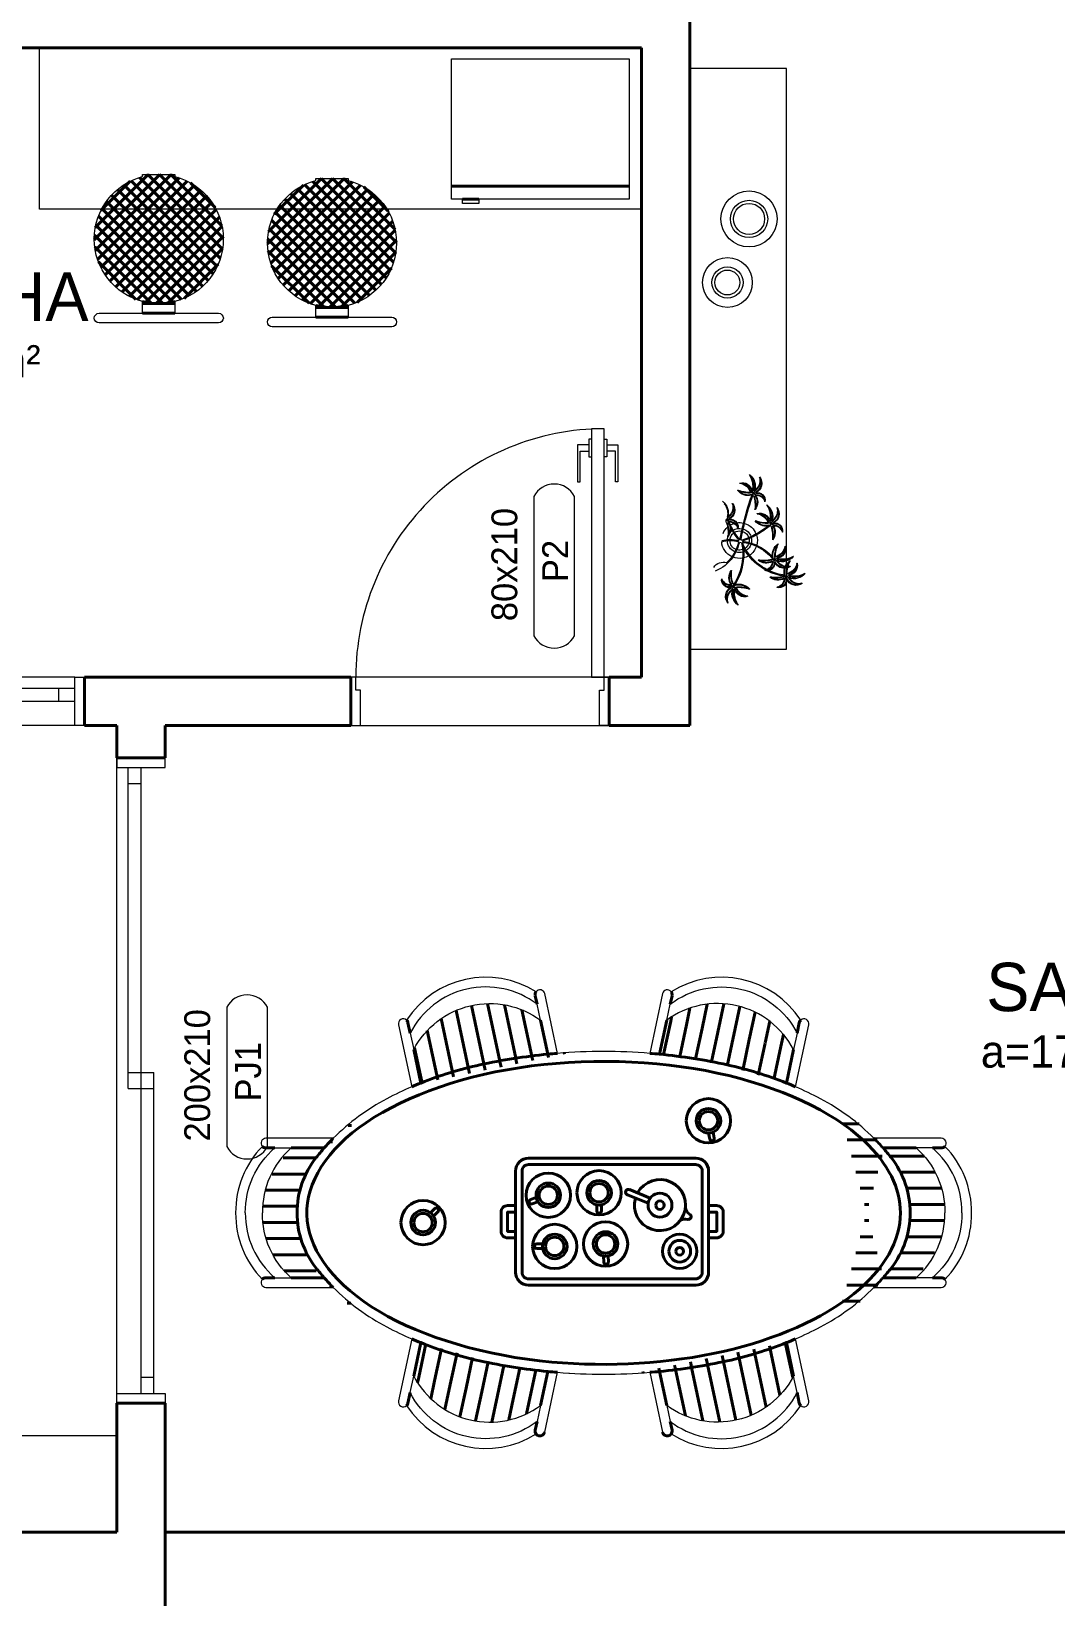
# Model space of a CAD drawing. Header units: millimetres. Extents: x 13204 to 24802, y 21209 to 40694.
# Drawn here: x 22273.6 to 22591, y 36390.9 to 36876 of the extents above; entities that cross this region are included whole.
import ezdxf
from ezdxf.enums import TextEntityAlignment as Align

# ---------------------------------------------------------------- set-up
doc = ezdxf.new("R2010")
doc.units = ezdxf.units.MM
for name, color, linetype, lineweight in [('ESPECARQ', 2, 'Continuous', 20), ('Esquadrias', 2, 'Continuous', 20), ('Hachura', 8, 'Continuous', 0), ('Layout', 6, 'Continuous', 15), ('Layout-int', 1, 'Continuous', 40), ('Louças', 150, 'Continuous', 15), ('MOBILIÁRIO', 6, 'Continuous', 13), ('Paredes', 1, 'Continuous', 40), ('PISO', 5, 'Continuous', 5), ('TEXTO', 4, 'Continuous', 5)]:
    doc.layers.add(name, color=color, linetype=linetype, lineweight=lineweight)
doc.styles.add('LANA', font='stylu.ttf')
doc.styles.add('REGUA60', font='cityb___.ttf', dxfattribs={"width": 1.4})

# ---------------------------------------------------------------- blocks, each defined once
blk = doc.blocks.new('*U33', base_point=(57769.85, 6796.77))
at = {"layer": 'Esquadrias'}
for p, q in [((57572.85, 6796.77), (57569.85, 6796.77)), ((57572.85, 6781.77), (57572.85, 6796.77)), ((57766.85, 6793.27), (57667.35, 6793.27)), ((57667.35, 6785.27), (57667.35, 6793.27)), ((57672.35, 6785.27), (57672.35, 6793.27)), ((57761.85, 6789.27), (57761.85, 6793.27)), ((57766.85, 6796.77), (57769.85, 6796.77)), ((57766.85, 6781.77), (57766.85, 6796.77)), ((57766.85, 6789.27), (57572.85, 6789.27)), ((57577.85, 6785.27), (57577.85, 6789.27)), ((57672.35, 6785.27), (57572.85, 6785.27)), ((57569.85, 6781.77), (57572.85, 6781.77)), ((57769.85, 6781.77), (57766.85, 6781.77))]:
    blk.add_line(p, q, dxfattribs=at)
at = {"layer": 'Esquadrias', "color": 0}
for p, q in [((57569.85, 6781.77), (57569.85, 6781.77)), ((57769.85, 6781.77), (57569.85, 6781.77)), ((57769.85, 6781.77), (57769.85, 6781.77))]:
    blk.add_line(p, q, dxfattribs=at)
blk = doc.blocks.new('*U16', base_point=(47499.74, 3604))
at = {"layer": 'Esquadrias'}
for p, q in [((47342.74, 3604), (47339.74, 3604)), ((47342.74, 3589), (47342.74, 3604)), ((47496.74, 3600.5), (47417.24, 3600.5)), ((47417.24, 3592.5), (47417.24, 3600.5)), ((47422.24, 3592.5), (47422.24, 3600.5)), ((47491.74, 3596.5), (47491.74, 3600.5)), ((47496.74, 3604), (47499.74, 3604)), ((47496.74, 3589), (47496.74, 3604)), ((47496.74, 3596.5), (47342.74, 3596.5)), ((47347.74, 3592.5), (47347.74, 3596.5)), ((47422.24, 3592.5), (47342.74, 3592.5)), ((47339.74, 3589), (47342.74, 3589)), ((47499.74, 3589), (47496.74, 3589))]:
    blk.add_line(p, q, dxfattribs=at)
at = {"layer": 'Esquadrias', "color": 0}
for p, q in [((47496.74, 3604), (47342.74, 3604)), ((47496.74, 3589), (47342.74, 3589))]:
    blk.add_line(p, q, dxfattribs=at)
blk = doc.blocks.new('*U10', base_point=(47514.74, 3766.54))
at = {"layer": 'Esquadrias'}
for p, q in [((47513.24, 3843.54), (47509.24, 3843.54)), ((47509.24, 3843.54), (47509.24, 3766.54)), ((47513.24, 3766.54), (47513.24, 3843.54)), ((47508.49, 3838.54), (47504.99, 3838.54)), ((47504.99, 3838.54), (47504.99, 3827.04)), ((47509.24, 3840.29), (47508.49, 3840.29)), ((47508.49, 3840.29), (47508.49, 3834.79)), ((47513.24, 3840.29), (47513.99, 3840.29)), ((47513.99, 3840.29), (47513.99, 3834.79)), ((47513.99, 3838.54), (47517.49, 3838.54)), ((47517.49, 3838.54), (47517.49, 3827.04)), ((47505.74, 3827.04), (47505.74, 3836.54)), ((47505.74, 3836.54), (47508.49, 3836.54)), ((47508.49, 3834.79), (47509.24, 3834.79)), ((47513.99, 3834.79), (47513.24, 3834.79)), ((47516.74, 3836.54), (47513.99, 3836.54)), ((47516.74, 3827.04), (47516.74, 3836.54)), ((47504.99, 3827.04), (47505.74, 3827.04)), ((47517.49, 3827.04), (47516.74, 3827.04)), ((47436.24, 3766.54), (47434.74, 3766.54)), ((47436.24, 3762.54), (47436.24, 3766.54)), ((47509.24, 3766.54), (47513.24, 3766.54)), ((47513.24, 3766.54), (47514.74, 3766.54)), ((47513.24, 3762.54), (47513.24, 3766.54)), ((47437.74, 3762.54), (47436.24, 3762.54)), ((47437.74, 3751.54), (47437.74, 3762.54)), ((47511.74, 3751.54), (47511.74, 3762.54)), ((47511.74, 3762.54), (47513.24, 3762.54)), ((47434.74, 3751.54), (47437.74, 3751.54)), ((47514.74, 3751.54), (47511.74, 3751.54))]:
    blk.add_line(p, q, dxfattribs=at)
at = {"layer": 'Esquadrias', "color": 0}
blk.add_arc((47513.24, 3766.54), 77, 90, 180, dxfattribs=at)
blk = doc.blocks.new('*U38', base_point=(58407.84, 6883.17))
blk = doc.blocks.new('*U49', base_point=(58175.93, 6482.58))
blk = doc.blocks.new('INDESQ2')
at = {"color": 0, "linetype": 'ByBlock'}
for p, q in [((4.318, 2.959), (-4.318, 2.959)), ((-4.318, 0.438), (4.318, 0.438))]:
    blk.add_line(p, q, dxfattribs=at)
at = {"color": 0}
for centre, start, end in [((-3.665, 1.698), 117.36541, 242.63459), ((3.665, 1.698), 297.36541, 62.63459)]:
    blk.add_arc(centre, 1.42, start, end, dxfattribs=at)
at = {"style": 'REGUA60', "width": 1.4, "flags": 9}
blk.add_attdef('LOCAL', text='', height=1.5, dxfattribs=at).set_placement((-0.08, -4.348), align=Align.CENTER)
at = {"layer": 'ESPECARQ', "color": 0, "style": 'REGUA60'}
for tag, width, p in [('COD', 1.1, (-0.08, 0.951)), ('DIM', 1.4, (-0.08, -2.169))]:
    blk.add_attdef(tag, text='', height=1.5, dxfattribs=dict(at, width=width)).set_placement(p, align=Align.CENTER)
blk = doc.blocks.new('Mesa_oval_6p')
at = {"layer": 'Layout-int', "linetype": 'Continuous'}
h = blk.add_hatch(dxfattribs=at)
h.set_pattern_fill('_USER', color=0, scale=50, angle=78, style=0, pattern_type=0)
h.set_pattern_definition([(102, (2131.69, 674.385), (48.9074, 10.3956), [])])
edge = h.paths.add_edge_path()
edge.add_line((944.7, 1327.1), (967.1, 1221.8))
edge.add_ellipse((1140.4, 730.2), major_axis=(950, 0), ratio=0.526316, start_angle=100.5097, end_angle=126.5959)
edge.add_line((574, 1131.6), (551.8, 1236.2))
edge.add_arc((787.2, 1113.3), 265.5, 413.612, 512.4392, ccw=False)
h = blk.add_hatch(dxfattribs=at)
h.set_pattern_fill('_USER', color=0, scale=50, angle=78, style=0, pattern_type=0)
h.set_pattern_definition([(78, (149.03, 674.385), (-48.9074, 10.3956), [])])
edge = h.paths.add_edge_path()
edge.add_line((1336, 1327.1), (1313.6, 1221.8))
edge.add_ellipse((1140.4, 730.2), major_axis=(-950, 0), ratio=0.526316, start_angle=233.4041, end_angle=259.4903, ccw=False)
edge.add_line((1706.7, 1131.6), (1728.9, 1236.2))
edge.add_arc((1493.6, 1113.3), 265.5, 27.5608, 126.388)
h = blk.add_hatch(dxfattribs=at)
h.set_pattern_fill('_USER', color=0, scale=50, style=0, pattern_type=0)
h.set_pattern_definition([(0, (149.03, 674.385), (0, 50), [])])
edge = h.paths.add_edge_path()
edge.add_line((179.2, 527.9), (271.5, 527.9))
edge.add_ellipse((1140.4, 730.2), major_axis=(-950, 0), ratio=0.526316, start_angle=336.2945, end_angle=383.8559, ccw=False)
edge.add_line((270.5, 931.2), (172, 931.2))
edge.add_arc((348.4, 732.7), 265.5, 131.612, 230.4392)
h = blk.add_hatch(dxfattribs=at)
h.set_pattern_fill('_USER', color=0, scale=50, style=0, pattern_type=0)
h.set_pattern_definition([(180, (2131.627, 668.6), (0, 50), [])])
edge = h.paths.add_edge_path()
edge.add_ellipse((1140.3, 724.4), major_axis=(950, 0), ratio=0.526316, start_angle=-23.8559, end_angle=23.7055)
edge.add_line((2010.1, 925.4), (2108.6, 925.4))
edge.add_arc((1932.3, 726.9), 265.5, 309.5608, 408.388, ccw=False)
edge.add_line((2101.4, 522.2), (2009.1, 522.2))
h = blk.add_hatch(dxfattribs=at)
h.set_pattern_fill('_USER', color=0, scale=50, angle=78, style=0, pattern_type=0)
h.set_pattern_definition([(258, (2131.69, 785.95), (48.9074, -10.3956), [])])
edge = h.paths.add_edge_path()
edge.add_line((944.7, 133.3), (967.1, 238.6))
edge.add_ellipse((1140.4, 730.2), major_axis=(950, 0), ratio=0.526316, start_angle=233.4041, end_angle=259.4903, ccw=False)
edge.add_line((574, 328.7), (551.8, 224.2))
edge.add_arc((787.2, 347), 265.5, -152.4392, -53.612)
h = blk.add_hatch(dxfattribs=at)
h.set_pattern_fill('_USER', color=0, scale=50, angle=78, style=0, pattern_type=0)
h.set_pattern_definition([(282, (149.03, 785.95), (-48.9074, -10.3956), [])])
edge = h.paths.add_edge_path()
edge.add_line((1336, 133.3), (1313.6, 238.6))
edge.add_ellipse((1140.4, 730.2), major_axis=(-950, 0), ratio=0.526316, start_angle=100.5097, end_angle=126.5959)
edge.add_line((1706.7, 328.7), (1728.9, 224.2))
edge.add_arc((1493.6, 347), 265.5, 233.612, 332.4392, ccw=False)
at = {"linetype": 'Continuous'}
for points in [[(1140.4, 1230.2, -0.019916), (1283.5, 1224.5), (1322.9, 1409.6, -0.647147), (1349.6, 1415.3, -0.409382), (1751.1, 1327.4, -0.731853), (1776, 1313.3), (1735.1, 1120.7, -0.018723), (1812.1, 1083.7, -0.075848), (1978.1, 961.2), (2186.7, 961.2, -0.647147), (2197.9, 936.2, -0.196784), (2280.7, 730.2, -0.196784), (2197.9, 524.1, -0.647147), (2186.7, 499.2), (1978.1, 499.2, -0.075848), (1812.1, 376.6, -0.018723), (1735.1, 339.7), (1776, 147.1, -0.731853), (1751.1, 133, -0.409382), (1349.6, 45, -0.647147), (1322.9, 50.8), (1283.5, 235.9, -0.019916), (1140.4, 230.2, -0.019916), (997.2, 235.9), (957.8, 50.8, -0.647147), (931.1, 45, -0.409382), (529.6, 133, -0.731853), (504.7, 147.1), (545.7, 339.7, -0.018723), (468.6, 376.6, -0.075848), (302.6, 499.2), (94.1, 499.2, -0.647147), (82.9, 524.1, -0.196784), (0, 730.2, -0.196784), (82.9, 936.2, -0.647147), (94.1, 961.2), (302.6, 961.2, -0.075848), (468.6, 1083.7, -0.018723), (545.7, 1120.7), (504.7, 1313.3, -0.731853), (529.6, 1327.4, -0.409382), (931.1, 1415.3, -0.647147), (957.8, 1409.6), (997.2, 1224.5, -0.019916)], [(551.8, 1236.2, -0.460093), (944.7, 1327.1), (934.1, 1376.8, 0.466731), (540.9, 1287.2)], [(1728.9, 1236.2, 0.460093), (1336, 1327.1), (1346.6, 1376.8, -0.466731), (1739.8, 1287.2)], [(551.8, 224.2, 0.460093), (944.7, 133.3), (934.1, 83.6, -0.466731), (540.9, 173.1)], [(1728.9, 224.2, -0.460093), (1336, 133.3), (1346.6, 83.6, 0.466731), (1739.8, 173.1)]]:
    blk.add_lwpolyline(points, format="xyb", close=True, dxfattribs=at)
for points in [[(30, 730.2, -0.219919), (121.2, 931.2), (172, 931.2, 0.216782), (82.8, 730.2)], [(2250.7, 730.2, 0.219919), (2159.5, 931.2), (2108.7, 931.2, -0.216782), (2197.9, 730.2)], [(30, 730.2, 0.219919), (121.2, 529.2), (172, 529.2, -0.216782), (82.8, 730.2)], [(2250.7, 730.2, -0.219919), (2159.5, 529.2), (2108.7, 529.2, 0.216782), (2197.9, 730.2)]]:
    blk.add_lwpolyline(points, format="xyb", dxfattribs=at)
at = {"layer": 'Layout-int', "color": 0, "linetype": 'Continuous'}
for p, q in [((928.5, 1403.3), (934.1, 1376.8)), ((1352.2, 1403.3), (1346.6, 1376.8)), ((534.1, 1319.5), (540.9, 1287.2)), ((967.1, 1221.8), (944.7, 1327.1)), ((1313.6, 1221.8), (1336, 1327.1)), ((1746.7, 1319.5), (1739.8, 1287.2)), ((551.8, 1236.2), (573.8, 1132.4)), ((1728.9, 1236.2), (1706.9, 1132.4)), ((801.4, 980.3), (797.8, 961.7)), ((815.4, 977.5), (811.8, 959)), ((94.1, 931.2), (121.2, 931.2)), ((172, 931.2), (274.5, 931.2)), ((2108.7, 931.2), (2006.3, 931.2)), ((2186.7, 931.2), (2159.5, 931.2)), ((1060.3, 802.3), (995.8, 776)), ((1066.9, 786), (1002.5, 759.7)), ((1349.2, 778), (1366.9, 771.2)), ((1147.4, 755.1), (1147.4, 736.2)), ((1161.6, 755.1), (1161.6, 736.2)), ((1344.1, 764.7), (1361.8, 757.9)), ((1667.6, 720.3), (1653.8, 733.2)), ((1677.3, 730.7), (1663.5, 743.6)), ((873.2, 725.9), (871.9, 724.5)), ((879.8, 709.6), (877.9, 709.7)), ((1329, 633.8), (1347.9, 634.1)), ((1126, 596.6), (1125.4, 577.7)), ((1140.3, 596.1), (1139.6, 577.2)), ((1329.2, 619.5), (1348.1, 619.8)), ((94.1, 529.2), (121.2, 529.2)), ((172, 529.2), (274.5, 529.2)), ((2108.7, 529.2), (2006.3, 529.2)), ((2186.7, 529.2), (2159.5, 529.2)), ((551.8, 224.2), (573.8, 327.9)), ((1728.9, 224.2), (1706.9, 327.9)), ((967.1, 238.5), (944.7, 133.3)), ((1313.6, 238.5), (1336, 133.3)), ((534.1, 140.8), (540.9, 173.1)), ((1746.7, 140.8), (1739.8, 173.1)), ((928.5, 57), (934.1, 83.6)), ((1352.2, 57), (1346.6, 83.6))]:
    blk.add_line(p, q, dxfattribs=at)
for points in [[(855, 505.8, -0.414214), (815, 545.8), (815, 859.8, -0.414214), (855, 899.8), (1373.1, 899.8, -0.414214), (1413.1, 859.8), (1413.1, 545.8, -0.414214), (1373.1, 505.8)], [(855, 525.8, -0.414214), (835, 545.8), (835, 859.8, -0.414214), (855, 879.8), (1373.1, 879.8, -0.414214), (1393.1, 859.8), (1393.1, 545.8, -0.414214), (1373.1, 525.8)]]:
    blk.add_lwpolyline(points, format="xyb", close=True, dxfattribs=at)
for points in [[(815, 752.8), (790, 752.8, 0.414214), (770, 732.8), (770, 672.8, 0.414214), (790, 652.8), (815, 652.8)], [(1413.1, 752.8), (1438.1, 752.8, -0.414214), (1458.1, 732.8), (1458.1, 672.8, -0.414214), (1438.1, 652.8), (1413.1, 652.8)]]:
    blk.add_lwpolyline(points, format="xyb", dxfattribs=at)
for points in [[(815, 732.8), (790, 732.8), (790, 672.8), (815, 672.8)], [(1413.1, 732.8), (1438.1, 732.8), (1438.1, 672.8), (1413.1, 672.8)]]:
    blk.add_lwpolyline(points, dxfattribs=at)
for centre, radius in [((815.5, 1015.5), 68.7), ((815.5, 1015.5), 38), ((815.5, 1015.5), 28.5), ((1154.5, 792.4), 68.7), ((1154.5, 792.4), 38), ((1311.8, 784.7), 68.7), ((965.8, 754.2), 37.1), ((1154.5, 792.4), 28.5), ((1311.8, 784.7), 38), ((1311.8, 784.7), 28.5), ((965.8, 754.2), 13.2), ((1699.7, 700), 68.7), ((1699.7, 700), 38), ((1699.7, 700), 28.5), ((1134.5, 633.7), 68.7), ((1291.8, 626), 68.7), ((904.7, 611.2), 53.1), ((904.7, 611.2), 33.7), ((1134.5, 633.7), 38), ((1134.5, 633.7), 28.5), ((1291.8, 626), 38), ((1291.8, 626), 28.5), ((904.7, 611.2), 12)]:
    blk.add_circle(centre, radius, dxfattribs=at)
for centre, radius, start, end in [((943.2, 1406.5), 15, 143.6353, 192), ((1337.6, 1406.5), 15, 348, 36.3647), ((519.4, 1316.4), 15, 12, 47.2054), ((1761.3, 1316.4), 15, 132.7946, 168), ((1140.4, -569.3), 1799.5, 95.526, 102.2985), ((1140.4, -569.3), 1799.5, 94.5637, 95.526), ((1140.4, -569.3), 1799.5, 84.474, 85.4363), ((1140.4, -569.3), 1799.5, 77.7015, 84.474), ((1000.2, 73.8), 1141.3, 102.2985, 111.9352), ((1280.6, 73.8), 1141.3, 68.0648, 77.7015), ((1000.2, 73.8), 1141.3, 111.9352, 113.468), ((1280.6, 73.8), 1141.3, 66.532, 68.0648), ((94.1, 946.2), 15, 221.6353, 270), ((787.2, 478.5), 684, 138.5545, 141.7971), ((787.2, 478.5), 684, 135.1083, 138.5545), ((804.8, 960.4), 7.12, 168.9994, 348.9994), ((1493.6, 478.5), 684, 41.4455, 44.8917), ((1493.6, 478.5), 684, 38.2029, 41.4455), ((2186.7, 946.2), 15, 270, 318.3647), ((467.3, 730.2), 277, 141.7971, 180), ((1813.4, 730.2), 277, 0, 38.2029), ((965.8, 754.2), 79.2, 28.5925, 15.8338), ((1063.6, 794.2), 8.8, 292.2132, 112.2132), ((467.3, 730.2), 277, 180, 218.2029), ((863.5, 747.3), 23.5, 294.429, 358.1049), ((1154.5, 736.2), 7.12, 179.9994, 359.9994), ((1364.3, 764.5), 7.12, 248.9994, 68.9994), ((1658.6, 738.4), 7.12, 46.9994, 226.9994), ((1813.4, 730.2), 277, 321.7971, 0), ((878.3, 718.5), 8.8, 137.4931, 266.9333), ((887.9, 687.6), 23.5, 46.3215, 109.9973), ((1348, 627), 7.12, 270.9994, 90.9994), ((787.2, 981.9), 684, 218.2029, 221.4455), ((1132.5, 577.5), 7.12, 177.9994, 357.9994), ((1493.6, 981.9), 684, 318.5545, 321.7971), ((94.1, 514.2), 15, 90, 138.3647), ((787.2, 981.9), 684, 221.4455, 224.8917), ((1493.6, 981.9), 684, 315.1083, 318.5545), ((2186.7, 514.2), 15, 41.6353, 90), ((1000.2, 1386.6), 1141.3, 246.532, 248.0648), ((1280.6, 1386.6), 1141.3, 291.9352, 293.468), ((1000.2, 1386.6), 1141.3, 248.0648, 257.7015), ((1280.6, 1386.6), 1141.3, 282.2985, 291.9352), ((1140.4, 2029.7), 1799.5, 257.7015, 264.474), ((1140.4, 2029.7), 1799.5, 275.526, 282.2985), ((1140.4, 2029.7), 1799.5, 264.474, 265.4363), ((1140.4, 2029.7), 1799.5, 274.5637, 275.526), ((519.4, 144), 15, 312.7946, 348), ((1761.3, 144), 15, 192, 227.2054), ((943.2, 53.9), 15, 168, 348), ((943.2, 53.9), 15, 168, 216.3647), ((1337.6, 53.9), 15, 192, 12), ((1337.6, 53.9), 15, 323.6353, 12)]:
    blk.add_arc(centre, radius, start, end, dxfattribs=at)
blk.add_open_spline([(220.7, 730.2), (220.7, 644.5), (269.1, 556.4), (461.5, 402.2), (604.4, 338.5), (935.4, 263.1), (1122.9, 251.4), (1506.8, 286.7), (1698.9, 343.5), (1971, 504.6), (2048.3, 606.6), (2069.2, 804.6), (2015.1, 907.3), (1780.7, 1081.8), (1602.3, 1149.4), (1201.8, 1210.9), (981.1, 1204.9), (595.2, 1122.2), (431.6, 1045.3), (258, 882.9), (220.7, 805.8), (220.7, 730.2)], degree=3, knots=[0, 0, 0, 0, 0.581247, 0.581247, 1.162494, 1.162494, 1.743742, 1.743742, 2.414879, 2.414879, 3.086016, 3.086016, 3.757153, 3.757153, 4.42829, 4.42829, 5.099427, 5.099427, 5.770564, 5.770564, 6.283185, 6.283185, 6.283185, 6.283185], dxfattribs=at)
blk = doc.blocks.new('Mesa070x070_42')
at = {"layer": 'Layout-int'}
h = blk.add_hatch(dxfattribs=at)
h.set_pattern_fill('_USER,_O', color=0, scale=50, angle=225, double=1, pattern_type=0)
h.set_pattern_definition([(225, (-2e-10, 320), (35.3553, -35.3553), []), (315, (-2e-10, 320), (35.3553, 35.3553), [])])
edge = h.paths.add_edge_path()
edge.add_line((-96.4, 350), (96.4, 350))
edge.add_arc((0, 490), 170, 304.5603, 595.4397)
h = blk.add_hatch(dxfattribs=at)
h.set_pattern_fill('_USER,_O', color=0, scale=50, angle=-45, double=1, pattern_type=0)
h.set_pattern_definition([(315, (-320, -2e-10), (35.3553, 35.3553), []), (45, (-320, -2e-10), (-35.3553, 35.3553), [])])
edge = h.paths.add_edge_path()
edge.add_line((-350, -96.4), (-350, 96.4))
edge.add_arc((-490, 0), 170, 34.5603, 325.4397)
h = blk.add_hatch(dxfattribs=at)
h.set_pattern_fill('_USER,_O', color=0, scale=50, angle=135, double=1, pattern_type=0)
h.set_pattern_definition([(135, (320, 2e-10), (-35.3553, -35.3553), []), (225, (320, 2e-10), (35.3553, -35.3553), [])])
edge = h.paths.add_edge_path()
edge.add_line((350, 96.4), (350, -96.4))
edge.add_arc((490, 0), 170, 214.5603, 505.4397)
h = blk.add_hatch(dxfattribs=at)
h.set_pattern_fill('_USER,_O', color=0, scale=50, angle=45, double=1, pattern_type=0)
h.set_pattern_definition([(45, (2e-10, -320), (-35.3553, 35.3553), []), (135, (2e-10, -320), (-35.3553, -35.3553), [])])
edge = h.paths.add_edge_path()
edge.add_line((96.4, -350), (-96.4, -350))
edge.add_arc((0, -490), 170, 124.5603, 415.4397)
blk.add_lwpolyline([(350, 142.8), (350, 350), (142.8, 350, 0.596067), (39, 686.2), (39, 736.9, -0.15538), (174.6, 668.9), (195.5, 690.4, 0.407031), (-195.5, 690.4), (-174.6, 668.9, -0.15538), (-39, 736.9), (-39, 686.2, 0.596067), (-142.8, 350), (-350, 350), (-350, 142.8, 0.596067), (-686.2, 39), (-736.9, 39, -0.15538), (-668.9, 174.6), (-690.4, 195.5, 0.407031), (-690.4, -195.5), (-668.9, -174.6, -0.145259), (-735.2, -48.7, -0.009897), (-736.9, -39), (-686.2, -39, 0.596067), (-350, -142.8), (-350, -350), (-142.8, -350, 0.596067), (-39, -686.2), (-39, -736.9, -0.15538), (-174.6, -668.9), (-195.5, -690.4, 0.407031), (195.5, -690.4), (174.6, -668.9, -0.145259), (48.7, -735.2, -0.009897), (39, -736.9), (39, -686.2, 0.596067), (142.8, -350), (350, -350), (350, -142.8, 0.596067), (686.2, -39), (736.9, -39, -0.15538), (668.9, -174.6), (690.4, -195.5, 0.407031), (690.4, 195.5), (668.9, 174.6, -0.15538), (736.9, 39), (686.2, 39, 0.596067)], format="xyb", close=True)
at = {"layer": 'Layout-int', "color": 0}
for p, q in [((-142.8, 350), (142.8, 350)), ((-320, 320), (320, 320)), ((-320, 320), (-320, -320)), ((320, 320), (320, -320)), ((-350, 142.8), (-350, -142.8)), ((350, 142.8), (350, -142.8)), ((-320, -320), (320, -320)), ((-142.8, -350), (142.8, -350))]:
    blk.add_line(p, q, dxfattribs=at)
for centre, radius, start, end in [((0, 490), 250, 81.0322, 98.9678), ((0, 490), 200, 81.0322, 101.2359), ((0, 490), 170, 304.5603, 235.4397), ((8.4, 328.4), 328.5, 181.462, 268.538), ((-490, 0), 170, 34.5603, 325.4397), ((490, 0), 170, 214.5603, 145.4397), ((-490, 0), 250, 171.0322, 188.9678), ((-490, 0), 200, 171.0322, 191.2359), ((490, 0), 200, 348.7641, 11.2359), ((490, 0), 250, 351.0322, 8.9678), ((-63.8, -383.8), 389, 9.4322, 80.5678), ((0, -490), 170, 124.5603, 55.4397), ((0, -490), 200, 258.7641, 278.9678), ((0, -490), 250, 261.0322, 278.9678)]:
    blk.add_arc(centre, radius, start, end, dxfattribs=at)
blk = doc.blocks.new('Cad-4')
blk.add_lwpolyline([(460, 50), (453.6, 50, 0.774597), (66.4, 50), (30, 50), (30, 185, 1), (0, 185), (0, -185, 1), (30, -185), (30, -50), (66.4, -50, 0.774597), (453.6, -50), (460, -50)], format="xyb", close=True)
at = {"layer": 'Layout-int', "color": 0}
for p, q in [((268.2, 199.8), (60.2, -8.2)), ((230.9, 197.9), (62.1, 29.1)), ((299.8, 196), (64, -39.8)), ((460, -33.6), (228.8, 197.6)), ((460, 1.7), (261.7, 200)), ((460, 37.1), (301.4, 195.7)), ((327.4, 188.3), (71.7, -67.4)), ((181.8, 184.1), (75.9, 78.2)), ((352, 177.6), (82.4, -92)), ((374.1, 164.3), (95.7, -114.1)), ((393.8, 148.6), (111.4, -133.8)), ((413.3, -128.4), (131.6, 153.3)), ((428.3, -108), (152, 168.3)), ((440.9, -85.3), (174.7, 180.9)), ((450.8, -59.8), (200.2, 190.8)), ((434.2, 98.2), (358.2, 174.2)), ((376.7, -162.4), (97.6, 116.7)), ((396.1, -146.5), (113.5, 136.1)), ((411.3, 130.8), (129.2, -151.3)), ((426.6, 110.7), (149.3, -166.6)), ((30, 50), (30, -50)), ((60, 50), (60, -50)), ((330.6, -187.1), (72.9, 70.6)), ((354.9, -176), (84, 94.9)), ((439.5, 88.2), (171.8, -179.5)), ((449.8, 63.2), (196.8, -189.8)), ((272.4, -199.6), (60.4, 12.4)), ((303.4, -195.2), (64.8, 43.4)), ((460, 38), (225, -196.9)), ((460, 2.7), (257.3, -200)), ((236, -198.6), (61.4, -24)), ((460, -32.7), (295.9, -196.7)), ((189.1, -187), (73, -70.9)), ((439.2, -88.8), (348.8, -179.2))]:
    blk.add_line(p, q, dxfattribs=at)
blk.add_arc((260, 0), 200, 165.5225, 194.4775, dxfattribs=at)
blk = doc.blocks.new('27l Sensor Crisp_t')
blk.add_lwpolyline([(550, 435), (83.9, 435), (83.9, 449), (33.9, 449), (33.9, 435), (0, 435), (0, 0), (550, 0)], close=True)
at = {"layer": 'Layout-int', "color": 0, "extrusion": (4.07876e-32, 2.22045e-16, -1)}
for p, q in [((550, 395), (0, 395)), ((83.9, 435), (33.9, 435))]:
    blk.add_line(p, q, dxfattribs=at)

msp = doc.modelspace()

# ---------------------------------------------------------------- linework, layer by layer
at = {"layer": 'Hachura'}
for points in [[(22496.76, 36732.27), (22496.51, 36731.47)], [(22493.46, 36718.43), (22493.47, 36718.49)], [(22492.66, 36716.46), (22493.1, 36717.75), (22493.56, 36717.65), (22493.75, 36717.2), (22493.79, 36717.02)]]:
    msp.add_lwpolyline(points, dxfattribs=at)
for centre, major_axis, start_param, end_param in [((22495.97, 36817.88), (6.14, -6.14), 3.926991, 10.210176), ((22495.97, 36817.88), (4.09, -4.09), 3.926991, 10.210176), ((22495.97, 36817.88), (3.41, -3.41), 3.926991, 10.210176), ((22489.29, 36798.19), (5.45, -5.45), 3.926991, 10.210176), ((22489.29, 36798.19), (-3.41, -3.41), 5.497787, 11.780972), ((22489.29, 36798.19), (-2.73, -2.73), 5.497787, 11.780972)]:
    msp.add_ellipse(centre, major_axis=major_axis, ratio=1, start_param=start_param, end_param=end_param, dxfattribs=at)
at = {"layer": 'Hachura', "extrusion": (0, 0, -1)}
for centre, major_axis, start_param, end_param in [((22490.72, 36735.08), (4.52, -4.52), -1.375763, -0.560191), ((22493.41, 36735.06), (3.18, 3.18), 6.133735, 7.372107), ((22490.72, 36735.08), (4.65, 4.65), 0.346712, 1.010606), ((22493.41, 36735.06), (3.05, -3.05), -1.495522, -0.481875), ((22496.73, 36735.94), (2.25, -2.25), -1.462505, 0.354019), ((22495.93, 36736.79), (2.41, 2.41), 0.454005, 1.602293), ((22492.49, 36733.77), (0.0217, 0.0217), 3.275583, 5.862432), ((22495.72, 36736.23), (2.89, 2.89), 2.099159, 3.275583), ((22496.21, 36743.49), (7.34, 7.34), 2.331227, 2.72084), ((22496.21, 36743.49), (7.47, -7.47), 0.760431, 1.093752), ((22495.72, 36736.23), (2.76, 2.76), 2.099159, 3.127051), ((22493.93, 36733.06), (2.18, -2.18), 3.642828, 5.30323), ((22492.55, 36731.89), (2.9, -2.9), 4.05485, 5.194481), ((22493.93, 36733.06), (2.05, 2.05), 5.487086, 6.874026), ((22492.55, 36731.89), (3.03, 3.03), 5.818743, 6.765277), ((22597.96, 36697.98), (75.29, 75.29), 4.169398, 4.259225), ((22497.66, 36736.24), (2.37, 2.37), 2.506163, 2.722592), ((22496.15, 36733.47), (0.949, -0.949), -0.191958, 0.319741), ((22502.88, 36736.42), (4.62, -4.62), 1.814754, 1.919351), ((22497.33, 36732.88), (0.124, 0.124), 5.497787, 11.780972), ((22498.43, 36732.49), (0.814, -0.814), 1.923818, 2.549164), ((22597.96, 36697.98), (75.29, 75.29), 4.259225, 4.259282), ((22456.36, 36750.34), (31.51, -31.51), -0.40322, -0.386631), ((22498.14, 36730.85), (1.56, -1.56), 3.630226, 3.890882), ((22496.7, 36731.6), (1.04, 1.04), 6.07138, 6.586164), ((22504.41, 36727.9), (6.28, 6.28), 4.64137, 4.732995), ((22504.41, 36727.9), (6.15, -6.15), 3.070574, 3.162085), ((22496.73, 36735.94), (2.12, 2.12), 0.409439, 1.924815), ((22498.17, 36729.49), (2.11, -2.11), 3.868275, 4.981168), ((22498.17, 36729.49), (1.98, -1.98), 3.868275, 5.218119), ((22498.57, 36730.71), (1.69, 1.69), 5.281349, 7.258195), ((22498.57, 36730.71), (1.56, 1.56), 5.281349, 6.955825), ((22495.93, 36736.79), (2.54, 2.54), 0.717105, 1.602008), ((22485.05, 36726.78), (3.18, -3.18), 4.562939, 5.80131), ((22485.05, 36726.78), (3.05, 3.05), 0.075274, 1.088921), ((22488.37, 36727.65), (2.12, -2.12), -1.161357, 0.354019), ((22488.37, 36727.65), (2.25, -2.25), -1.462505, 0.354019), ((22487.57, 36728.51), (2.41, -2.41), -1.116791, 0.031496), ((22487.57, 36728.51), (2.54, 2.54), 0.717105, 1.602008), ((22490.82, 36729.63), (0.0217, 0.0217), 3.595598, 6.391477), ((22601.88, 36697.29), (78.33, -78.33), 2.596128, 2.669794), ((22488.46, 36729.02), (6.65, 6.65), 0.462952, 0.904478), ((22488.46, 36729.02), (6.78, -6.78), -1.107844, -0.728577), ((22497.83, 36727.9), (0.0217, 0.0217), 1.463743, 4.04607), ((22495, 36730.18), (2.59, -2.59), -1.395179, -0.107053), ((22495, 36730.18), (2.46, 2.46), 0.175617, 1.296974), ((22500.89, 36730.27), (0.0217, -0.0217), -0.595787, 2.076526), ((22501.48, 36729.21), (0.0217, 0.0217), 3.336626, 6.133735), ((22496.14, 36725.63), (4.52, -4.52), -1.375763, -0.560191), ((22498.83, 36725.61), (3.18, -3.18), 4.562939, 5.80131), ((22496.14, 36725.63), (4.65, -4.65), -1.224085, -0.560191), ((22498.83, 36725.61), (3.05, 3.05), 0.075274, 1.088921), ((22502.15, 36726.49), (2.12, -2.12), -1.161357, 0.354019), ((22502.15, 36726.49), (2.25, -2.25), -1.462505, 0.354019), ((22501.35, 36727.34), (2.41, -2.41), -1.116791, 0.031496), ((22501.35, 36727.34), (2.54, -2.54), -0.853691, 0.031212), ((22504.6, 36728.46), (0.0217, -0.0217), 2.024801, 4.82068), ((22488.97, 36724.6), (0.124, 0.124), 5.497787, 11.780972), ((22490.09, 36724.26), (0.847, 0.847), 3.459686, 4.076948), ((22480.1, 36720.74), (6.65, -6.65), -1.107844, -0.959701), ((22448, 36742.05), (31.51, -31.51), -0.40322, -0.386631), ((22489.78, 36722.56), (1.56, -1.56), 3.630226, 3.890882), ((22488.34, 36723.31), (1.04, -1.04), 4.500583, 5.015367), ((22480.1, 36720.74), (6.78, -6.78), -1.107844, -0.728577), ((22496.05, 36719.61), (6.28, -6.28), 3.070574, 3.162198), ((22496.05, 36719.61), (6.15, 6.15), 4.64137, 4.732881), ((22486.64, 36721.9), (2.59, -2.59), -1.395179, -0.107053), ((22486.64, 36721.9), (2.46, -2.46), -1.395179, -0.273822), ((22489.81, 36721.2), (2.11, 2.11), 5.439071, 6.551964), ((22489.81, 36721.2), (1.98, -1.98), 3.868275, 3.897881), ((22490.21, 36722.43), (1.69, -1.69), 3.710552, 4.934244), ((22489.81, 36721.2), (1.98, 1.98), 5.468678, 6.097863), ((22513.92, 36735.08), (18.82, 18.82), 3.455249, 3.497335), ((22490.21, 36722.43), (1.56, -1.56), 3.710552, 5.385029), ((22493.03, 36718.22), (3.92, 3.92), 4.963631, 5.195741), ((22513.92, 36735.08), (18.82, 18.82), 3.251774, 3.455249), ((22489.81, 36721.2), (1.98, 1.98), 6.097863, 6.788915), ((22493.03, 36718.22), (3.92, -3.92), 3.780973, 4.154153), ((22490.21, 36722.43), (1.69, 1.69), 0.221855, 0.975009), ((22601.88, 36697.29), (78.33, -78.33), 2.548333, 2.596128), ((22597.96, 36697.98), (75.29, 75.29), 4.120854, 4.169398), ((22493.03, 36718.22), (3.92, 3.92), 5.782049, 6.69624), ((22497.91, 36724.32), (0.0217, -0.0217), 1.704786, 4.291636), ((22501.14, 36726.77), (2.89, -2.89), 0.581764, 1.704786), ((22501.62, 36734.04), (7.34, 7.34), 2.331227, 2.72084), ((22485.22, 36743.58), (18.88, -18.88), 0.10772, 0.278075), ((22485.22, 36743.58), (19.1, 19.1), 1.652262, 1.850744), ((22501.62, 36734.04), (7.47, -7.47), 0.760431, 1.093752), ((22501.14, 36726.77), (2.76, -2.76), 0.528362, 1.556255), ((22498.5, 36726.54), (0.0217, 0.0217), 2.484053, 5.213625), ((22499.35, 36723.61), (2.18, 2.18), 5.213625, 6.874026), ((22497.97, 36722.44), (2.9, 2.9), 5.625646, 6.765277), ((22499.35, 36723.61), (2.05, 2.05), 5.487086, 6.874026), ((22497.97, 36722.44), (3.03, -3.03), 4.247947, 5.194481), ((22503.08, 36726.79), (2.37, 2.37), 2.506163, 2.722592), ((22501.14, 36726.77), (2.89, 2.89), 2.099159, 2.152561), ((22501.57, 36724.02), (0.949, 0.949), 1.378839, 1.890537), ((22508.3, 36726.97), (4.62, 4.62), 3.38555, 3.490147), ((22502.75, 36723.43), (0.124, 0.124), 5.497787, 11.780972), ((22503.85, 36723.02), (0.809, 0.809), 3.899598, 4.141096), ((22503.85, 36723.02), (0.809, -0.809), 1.938551, 2.328801), ((22461.78, 36740.88), (31.51, -31.51), -0.40322, -0.386631), ((22503.56, 36721.39), (1.56, -1.56), 3.630226, 3.890882), ((22502.12, 36722.15), (1.04, -1.04), 4.500583, 5.015367), ((22493.88, 36719.57), (6.78, -6.78), -1.107844, -0.728577), ((22509.83, 36718.45), (6.28, 6.28), 4.64137, 4.732995), ((22509.83, 36718.45), (6.15, 6.15), 4.64137, 4.732881), ((22500.42, 36720.73), (2.59, 2.59), 0.175617, 1.463743), ((22500.42, 36720.73), (2.46, 2.46), 0.175617, 1.296974), ((22503.59, 36720.04), (2.11, -2.11), 3.868275, 4.981168), ((22503.59, 36720.04), (1.98, -1.98), 3.868275, 5.218119), ((22503.99, 36721.26), (1.69, 1.69), 5.281349, 7.258195), ((22503.99, 36721.26), (1.56, -1.56), 3.710552, 5.385029), ((22490.07, 36708.68), (6.96, -6.96), 3.662519, 4.20415), ((22490.07, 36708.68), (6.74, -6.74), 3.655014, 4.208262), ((22493.03, 36718.22), (3.92, -3.92), 1.225921, 2.291773), ((22493.03, 36718.22), (3.92, 3.92), 4.33831, 4.773164), ((22493.03, 36718.22), (2.66, 2.66), 2.745276, 3.916456), ((22493.03, 36718.22), (2.66, 2.66), 3.998615, 4.329645), ((22480.1, 36720.74), (6.65, -6.65), -0.959701, -0.666319), ((22489.47, 36719.62), (0.0217, -0.0217), -0.107053, 2.475274), ((22493.03, 36718.22), (2.66, -2.66), 2.997049, 3.297399), ((22493.03, 36718.22), (2.11, 2.11), 2.730634, 3.924941), ((22493.03, 36718.22), (2.11, -2.11), 2.457211, 3.277516), ((22513.92, 36735.08), (19.04, 19.04), 3.270016, 3.427241), ((22480.6, 36720.42), (8.76, 8.76), 0.995104, 1.406682), ((22493.03, 36718.22), (2.66, 2.66), 4.949935, 5.722705), ((22493.03, 36718.22), (2.11, -2.11), 3.380496, 4.153084), ((22492.52, 36721.98), (0.0217, -0.0217), -0.595787, 2.076526), ((22489.85, 36717.49), (2.11, -2.11), -1.180355, -1.006184), ((22493.71, 36718.56), (0.203, 0.203), 1.923128, 3.467615), ((22485.22, 36743.58), (18.88, -18.88), 0.278075, 0.456907), ((22485.22, 36743.58), (19.1, 19.1), 1.850744, 2.028796), ((22476.68, 36714.07), (12.49, -12.49), -1.009356, -1.006437), ((22492.45, 36703.76), (10.09, 10.09), 5.600475, 5.925425), ((22493.03, 36718.22), (2.11, 2.11), 5.828188, 6.770925), ((22493.03, 36718.22), (2.66, 2.66), 5.805723, 6.744344), ((22493.03, 36718.22), (2.11, 2.11), 0.592085, 0.998429), ((22493.03, 36718.22), (2.66, -2.66), -1.026988, -0.559523), ((22493.03, 36718.22), (3.92, 3.92), 0.469286, 1.055989), ((22493.88, 36719.57), (6.65, 6.65), 0.462952, 0.904478), ((22503.25, 36718.45), (0.0217, 0.0217), 1.463743, 4.04607), ((22506.3, 36720.82), (0.0217, 0.0217), 0.975009, 3.647322), ((22480.6, 36720.42), (8.97, -8.97), -0.169251, 0.388744), ((22480.6, 36720.42), (8.76, 8.76), 1.406682, 1.601605), ((22480.6, 36720.42), (8.97, 8.97), 1.10251, 1.401545), ((22493.03, 36718.22), (3.92, -3.92), 0.611848, 1.169222), ((22493.03, 36718.22), (2.66, 2.66), 2.087843, 2.662973), ((22493.03, 36718.22), (2.11, 2.11), 2.030353, 2.627283), ((22476.68, 36714.07), (12.28, -12.28), -0.955656, -0.709803), ((22476.68, 36714.07), (12.49, -12.49), -0.988122, -0.714764), ((22492.45, 36703.76), (9.87, 9.87), 5.607648, 5.928283), ((22509.24, 36723.94), (11.76, -11.76), 1.689158, 1.929324), ((22509.24, 36723.94), (11.98, -11.98), 1.690864, 1.872912), ((22493.03, 36718.22), (2.11, 2.11), 1.848783, 1.922562), ((22493.03, 36718.22), (3.92, -3.92), 0.239994, 0.554179), ((22493.03, 36718.22), (2.66, -2.66), 0.271814, 0.432131), ((22493.03, 36718.22), (2.11, -2.11), -0.469419, 0.174949), ((22493.03, 36718.22), (2.66, 2.66), 1.092965, 1.760971), ((22509.24, 36723.94), (11.98, -11.98), 1.28043, 1.690864), ((22493.03, 36718.22), (3.92, 3.92), 1.111959, 1.755056), ((22509.24, 36723.94), (11.76, -11.76), 1.264249, 1.689158), ((22492.45, 36703.76), (9.87, -9.87), 4.357487, 4.828331), ((22492.45, 36703.76), (10.09, 10.09), 5.925425, 6.354604), ((22507.27, 36713.75), (2.89, 2.89), 3.766773, 4.907442), ((22507.27, 36713.75), (2.76, 2.76), 3.731017, 4.75891), ((22507.27, 36713.75), (2.89, 2.89), 3.731017, 3.766773), ((22504.5, 36713.48), (0.949, 0.949), 3.010697, 3.522396), ((22507.17, 36711.81), (2.37, 2.37), 4.138022, 4.354451), ((22514.49, 36712.82), (7.47, -7.47), 2.39229, 2.725611), ((22514.49, 36712.82), (7.34, 7.34), 3.963086, 4.352699), ((22503.14, 36717.18), (2.9, 2.9), 0.97432, 2.113951), ((22503.14, 36717.18), (3.03, -3.03), -0.40338, 0.543154), ((22504.22, 36715.72), (2.05, -2.05), -0.735037, 0.651903), ((22504.22, 36715.72), (2.18, -2.18), -1.008498, 0.651903), ((22506.44, 36718.8), (4.52, 4.52), 1.826892, 2.642464), ((22506.25, 36716.13), (3.18, -3.18), -0.088388, 1.149984), ((22505.01, 36717.12), (0.0217, -0.0217), 3.336645, 5.923495), ((22507.2, 36716.4), (0.0217, -0.0217), 2.545116, 5.274687), ((22509.68, 36713.26), (0.0217, 0.0217), 4.968485, 7.765594), ((22488.1, 36707.87), (2.59, 2.59), 4.505343, 5.770456), ((22491.61, 36702.23), (6.65, -6.65), 3.636314, 3.663407), ((22488.1, 36707.87), (2.59, 2.59), 5.770456, 5.793469), ((22489.16, 36711.34), (0.0217, -0.0217), 4.222673, 6.805), ((22493.41, 36706.69), (2.59, 2.59), 3.278631, 4.566758), ((22493.41, 36706.69), (2.46, 2.46), 3.278631, 4.399989), ((22499.9, 36708.1), (6.78, 6.78), 3.565966, 3.945234), ((22499.9, 36708.1), (6.65, -6.65), 1.99517, 2.436696), ((22490.5, 36708.86), (0.0217, 0.0217), 4.566758, 7.149084), ((22476.68, 36714.07), (12.28, 12.28), 0.860993, 1.366563), ((22476.65, 36714.06), (12.51, -12.51), -0.715713, -0.195287), ((22498.84, 36712.15), (0.0217, 0.0217), 3.095602, 5.677929), ((22501.28, 36714.83), (2.59, 2.59), 1.807476, 3.095602), ((22500.53, 36721.43), (6.65, 6.65), 2.094811, 2.536336), ((22500.53, 36721.43), (6.78, 6.78), 2.094811, 2.474078), ((22501.28, 36714.83), (2.46, -2.46), 0.23668, 1.358037), ((22501.01, 36708.96), (0.0217, 0.0217), 2.606868, 5.279181), ((22500.4, 36711.72), (1.98, 1.98), 2.069528, 2.137588), ((22501.59, 36711.24), (1.69, -1.69), 0.811351, 1.036072), ((22500.4, 36711.72), (1.98, -1.98), 0.351892, 0.498731), ((22501.59, 36711.24), (1.69, 1.69), 2.136762, 2.382147), ((22509.24, 36723.94), (11.98, -11.98), 0.919389, 1.257432), ((22500.4, 36711.72), (1.98, -1.98), -0.783051, 0.351892), ((22500.4, 36711.72), (2.11, -2.11), -0.783051, 0.329842), ((22501.59, 36711.24), (1.56, -1.56), -0.940774, 0.733702), ((22501.59, 36711.24), (1.69, 1.69), 0.630022, 2.136762), ((22509.24, 36723.94), (11.76, 11.76), 2.488453, 2.798633), ((22503.35, 36711.28), (0.809, 0.809), 5.141207, 5.538537), ((22502.59, 36713.05), (1.04, -1.04), -0.150743, 0.364041), ((22503.35, 36711.28), (0.809, 0.809), 5.538537, 5.772954), ((22503.84, 36712.34), (0.124, 0.124), 5.497787, 11.780972), ((22501.75, 36711.66), (1.56, -1.56), -1.0211, -0.760444), ((22506.92, 36712.76), (2.25, -2.25), 0.765981, 1.985878), ((22523.76, 36752.18), (31.51, 31.51), 2.799436, 2.816024), ((22507.03, 36706.59), (4.62, -4.62), 3.446613, 3.55121), ((22506.92, 36712.76), (2.12, -2.12), 0.745947, 1.985878), ((22498.43, 36705.58), (6.15, 6.15), 6.273229, 6.36474), ((22506.44, 36718.8), (4.65, -4.65), 0.407774, 1.071668), ((22498.43, 36705.58), (6.28, 6.28), 6.273229, 6.364853), ((22506.25, 36716.13), (3.05, 3.05), 1.707133, 2.72078), ((22507.82, 36713.5), (2.54, -2.54), 0.983364, 1.663071), ((22507.82, 36713.5), (2.41, 2.41), 2.54321, 3.234152), ((22510.92, 36708.48), (2.89, -2.89), 2.160221, 2.627076), ((22510.92, 36708.48), (2.76, -2.76), 2.160221, 3.188113), ((22510.92, 36708.48), (2.89, 2.89), 4.197873, 4.34764), ((22510.92, 36708.48), (2.89, -2.89), 2.776843, 3.336645), ((22518.14, 36707.55), (7.47, 7.47), 3.963086, 4.296407), ((22506.79, 36711.91), (2.9, 2.9), 0.97432, 2.113951), ((22518.14, 36707.55), (7.34, 7.34), 3.963086, 4.141777), ((22506.79, 36711.91), (3.03, 3.03), 1.167417, 2.113951), ((22506.92, 36712.76), (2.25, -2.25), 0.169354, 0.438932), ((22518.14, 36707.55), (7.34, -7.34), 2.57098, 2.604317), ((22518.14, 36707.55), (7.34, 7.34), 4.175113, 4.352699), ((22507.82, 36713.5), (2.41, 2.41), 2.085864, 2.280613), ((22507.87, 36710.46), (2.05, 2.05), 0.835759, 2.222699), ((22507.87, 36710.46), (2.18, 2.18), 0.562298, 2.222699), ((22508.66, 36711.85), (0.0217, -0.0217), 3.336645, 5.923495), ((22508.74, 36710.19), (0.0217, 0.0217), 5.227457, 8.023335), ((22510.85, 36711.13), (0.0217, 0.0217), 4.115912, 6.845483), ((22489.86, 36706.02), (1.69, 1.69), 2.101178, 4.078023), ((22490.22, 36707.26), (1.98, 1.98), 2.2589, 3.608744), ((22489.86, 36706.02), (1.56, 1.56), 2.101178, 3.775654), ((22490.22, 36707.26), (2.11, -2.11), 0.688104, 1.800997), ((22491.91, 36700.87), (2.12, -2.12), 1.941657, 3.457033), ((22491.91, 36700.87), (2.25, -2.25), 1.640509, 3.457033), ((22490.3, 36705.91), (1.56, -1.56), 0.450055, 0.710711), ((22491.77, 36705.21), (1.04, -1.04), 1.320412, 1.835196), ((22532.8, 36688.04), (31.51, 31.51), 4.270591, 4.287179), ((22491.19, 36703.9), (0.124, 0.124), 5.497787, 11.780972), ((22490.08, 36704.27), (0.809, -0.809), -1.24162, -1.021479), ((22490.08, 36704.27), (0.809, 0.809), 0.549318, 0.960925), ((22485.78, 36700.15), (4.62, -4.62), -1.365417, -1.26082), ((22492.39, 36703.36), (0.949, -0.949), 2.911057, 3.048221), ((22492.39, 36703.36), (0.949, 0.949), 4.619017, 4.993551), ((22490.98, 36700.53), (2.37, -2.37), 4.038381, 4.25481), ((22492.93, 36700.62), (2.89, -2.89), 3.631376, 4.807801), ((22492.93, 36700.62), (2.76, 2.76), 5.202173, 6.230065), ((22495.93, 36705.08), (3.03, 3.03), 2.638572, 3.585106), ((22492.72, 36693.34), (7.47, 7.47), 5.434241, 5.767563), ((22492.72, 36693.34), (7.34, -7.34), 3.863445, 4.253058), ((22495.93, 36705.08), (2.9, -2.9), 0.874679, 2.01431), ((22496.06, 36703.21), (0.0217, 0.0217), 0.095412, 2.682261), ((22502.48, 36706.88), (0.0217, 0.0217), 3.095602, 5.677929), ((22504.93, 36709.57), (2.59, -2.59), 0.23668, 1.524806), ((22504.17, 36716.16), (6.65, 6.65), 2.094811, 2.536336), ((22504.17, 36716.16), (6.78, -6.78), 0.524015, 0.903282), ((22504.93, 36709.57), (2.46, -2.46), 0.23668, 1.358037), ((22504.66, 36703.69), (0.0217, 0.0217), 2.606868, 5.279181), ((22504.05, 36706.45), (1.98, -1.98), -0.783051, 0.566792), ((22505.24, 36705.97), (1.69, -1.69), -0.940774, 1.036072), ((22504.05, 36706.45), (2.11, -2.11), -0.783051, 0.329842), ((22505.24, 36705.97), (1.56, -1.56), -0.940774, 0.733702), ((22507, 36706.01), (0.809, -0.809), 3.57041, 3.899442), ((22506.24, 36707.78), (1.04, -1.04), -0.150743, 0.364041), ((22508.15, 36708.22), (0.949, 0.949), 3.322082, 3.522396), ((22507, 36706.01), (0.809, -0.809), 3.899442, 4.202158), ((22508.15, 36708.22), (0.949, -0.949), 1.439901, 1.751285), ((22507.49, 36707.08), (0.124, 0.124), 5.497787, 11.780972), ((22510.82, 36706.54), (2.37, 2.37), 4.138022, 4.354451), ((22505.4, 36706.4), (1.56, -1.56), -1.0211, -0.760444), ((22510.57, 36707.49), (2.25, 2.25), 1.74015, 3.556674), ((22527.41, 36746.91), (31.51, 31.51), 2.799436, 2.816024), ((22510.68, 36701.32), (4.62, -4.62), 3.446613, 3.55121), ((22510.57, 36707.49), (2.12, -2.12), 0.470502, 1.985878), ((22502.08, 36700.31), (6.15, -6.15), 4.702433, 4.793944), ((22510.08, 36713.54), (4.65, 4.65), 1.978571, 2.642464), ((22510.08, 36713.54), (4.52, -4.52), 0.256096, 1.071668), ((22509.9, 36710.86), (3.18, -3.18), -0.088388, 1.149984), ((22502.08, 36700.31), (6.28, -6.28), 4.702433, 4.794057), ((22509.9, 36710.86), (3.05, 3.05), 1.707133, 2.72078), ((22511.47, 36708.24), (2.54, 2.54), 2.348964, 3.233867), ((22511.47, 36708.24), (2.41, 2.41), 2.085864, 3.234152), ((22512.39, 36704.92), (0.0217, -0.0217), 3.65666, 6.452539), ((22513.33, 36707.99), (0.0217, 0.0217), 4.968485, 7.765594), ((22492.74, 36700.05), (2.54, -2.54), 2.249323, 3.134226), ((22492.74, 36700.05), (2.41, -2.41), 1.986223, 3.134511), ((22489.53, 36698.8), (0.0217, -0.0217), -1.15537, 1.640509), ((22483.92, 36708.61), (6.15, 6.15), 1.461199, 1.55271), ((22483.92, 36708.61), (6.28, -6.28), -0.109597, -0.017973), ((22495.19, 36701.88), (3.18, 3.18), 2.953564, 4.191935), ((22495.19, 36701.88), (3.05, 3.05), 3.178288, 4.191935), ((22497.87, 36701.96), (4.65, 4.65), 3.449726, 4.11362), ((22497.87, 36701.96), (4.52, -4.52), 1.727251, 2.542823), ((22494.59, 36703.86), (2.18, 2.18), 2.033453, 3.693855), ((22494.59, 36703.86), (2.05, -2.05), 0.736118, 2.123059), ((22495.56, 36700.96), (0.0217, -0.0217), 4.016271, 6.745842), ((22492.68, 36698.18), (0.0217, 0.0217), 0.156455, 2.953564)]:
    msp.add_ellipse(centre, major_axis=major_axis, ratio=1, start_param=start_param, end_param=end_param, dxfattribs=at)
at = {"layer": 'Louças'}
msp.add_line((22179.62, 36440.87), (22300.07, 36440.87), dxfattribs=at)
at = {"layer": 'MOBILIÁRIO'}
for p, q in [((22276.08, 36820.87), (22276.08, 36870.87)), ((22507.62, 36864.51), (22477.62, 36864.51)), ((22507.62, 36684.51), (22507.62, 36864.51)), ((22462.62, 36820.87), (22276.08, 36820.87)), ((22477.62, 36684.51), (22507.62, 36684.51))]:
    msp.add_line(p, q, dxfattribs=at)
at = {"layer": 'Paredes'}
for p, q in [((22477.62, 36895.87), (22477.62, 36660.87)), ((22462.62, 36870.87), (22197.62, 36870.87)), ((22462.62, 36870.87), (22462.62, 36675.87)), ((22462.62, 36870.87), (22462.62, 36820.87)), ((22290.07, 36675.87), (22372.62, 36675.87)), ((22290.07, 36660.87), (22290.07, 36675.87)), ((22372.62, 36675.87), (22362.62, 36675.87)), ((22372.62, 36675.87), (22372.62, 36660.87)), ((22452.62, 36675.87), (22462.62, 36675.87)), ((22452.62, 36675.87), (22452.62, 36660.87)), ((22290.07, 36660.87), (22300.07, 36660.87)), ((22300.07, 36650.87), (22300.07, 36660.87)), ((22315.07, 36660.87), (22372.62, 36660.87)), ((22315.07, 36650.87), (22315.07, 36660.87)), ((22452.62, 36660.87), (22477.62, 36660.87)), ((22315.07, 36650.87), (22300.07, 36650.87)), ((22300.07, 36410.87), (22300.07, 36450.87)), ((22315.07, 36450.87), (22300.07, 36450.87)), ((22315.07, 36410.87), (22315.07, 36450.87)), ((22009.62, 36410.87), (22300.07, 36410.87)), ((22315.07, 36410.87), (22960.07, 36410.87)), ((22315.07, 36385.87), (22315.07, 36410.87))]:
    msp.add_line(p, q, dxfattribs=at)
at = {"layer": 'PISO'}
msp.add_lwpolyline([(22452.62, 36660.87), (22452.62, 36675.87), (22372.62, 36675.87), (22372.62, 36660.87)], close=True, dxfattribs=at)

# ---------------------------------------------------------------- block references
at = {"layer": 'Esquadrias', "color": 5, "xscale": -1, "yscale": -1, "rotation": 180}
msp.add_blockref('*U10', (22452.62, 36675.87), dxfattribs=at)
at = {"layer": 'Esquadrias', "color": 5}
msp.add_blockref('*U16', (22290.07, 36675.87), dxfattribs=at)
at = {"layer": 'Esquadrias', "color": 5, "rotation": 269.9999999999721}
msp.add_blockref('*U33', (22315.07, 36450.87), dxfattribs=at)
at = {"layer": 'Layout', "color": 8}
for name, p, xscale, yscale, zscale, rotation in [('27l Sensor Crisp_t', (22403.81, 36867.56), -0.1000000000003638, 0.1000000000003638, 0.1, 180), ('Cad-4', (22313.08, 36785.65), -0.1000000000000014, 0.1000000000003638, 0.1, 270), ('Cad-4', (22366.75, 36784.45), -0.1000000000000014, 0.1000000000003638, 0.1, 270), ('Mesa070x070_42', (22192.41, 36557.67), 0.1000000000007886, 0.1000000000007886, 0.1000000000007886, 225)]:
    msp.add_blockref(name, p, dxfattribs=dict(at, xscale=xscale, yscale=yscale, zscale=zscale, rotation=rotation))
at = {"layer": 'Layout', "color": 8, "xscale": -0.1000000000003638, "yscale": 0.1000000000003638, "zscale": 0.1}
msp.add_blockref('Mesa_oval_6p', (22564.96, 36436.82), dxfattribs=at)
at = {"layer": 'TEXTO'}
ref = msp.add_blockref('*U38', (22246.18, 36786.29), dxfattribs=at)
ref.add_attrib('AMBIENTE', 'COZINHA', dxfattribs={"color": 0, "height": 15, "style": 'LANA'}).set_placement((22246.18, 36786.29), align=Align.CENTER)
ref.add_attrib('ÁREA', 'a=9.17 m²', dxfattribs={"color": 0, "height": 10, "style": 'LANA'}).set_placement((22246.18, 36768.79), align=Align.CENTER)
ref = msp.add_blockref('INDESQ2', (22427.11, 36710.29), dxfattribs=dict(at, xscale=4.999999999999704, yscale=4.999999999999704, zscale=4.999999999999704, rotation=269.9933850202379))
ref.add_attrib('COD', 'P2', dxfattribs={"layer": 'ESPECARQ', "color": 0, "height": 8, "rotation": 89.9934, "style": 'LANA'}).set_placement((22439.9, 36711.88), align=Align.CENTER)
ref.add_attrib('DIM', '80x210', dxfattribs={"layer": 'ESPECARQ', "color": 0, "height": 8, "rotation": 89.9934, "style": 'LANA'}).set_placement((22424.16, 36710.77), align=Align.CENTER)
ref = msp.add_blockref('*U49', (22601.82, 36572.35), dxfattribs=at)
ref.add_attrib('AMBIENTE', 'SALAS', dxfattribs={"color": 0, "height": 15, "style": 'LANA'}).set_placement((22601.82, 36572.35), align=Align.CENTER)
ref.add_attrib('ÁREA', 'a=17.19 m²', dxfattribs={"color": 0, "height": 10, "style": 'LANA'}).set_placement((22601.82, 36554.85), align=Align.CENTER)
ref = msp.add_blockref('INDESQ2', (22331.94, 36551.98), dxfattribs=dict(at, xscale=4.999999999999704, yscale=4.999999999999704, zscale=4.999999999999704, rotation=269.9933850202379))
ref.add_attrib('COD', 'PJ1', dxfattribs={"layer": 'ESPECARQ', "color": 0, "height": 8, "rotation": 89.9934, "style": 'LANA'}).set_placement((22344.73, 36553.56), align=Align.CENTER)
ref.add_attrib('DIM', '200x210', dxfattribs={"layer": 'ESPECARQ', "color": 0, "height": 8, "rotation": 89.9934, "style": 'LANA'}).set_placement((22328.99, 36552.46), align=Align.CENTER)

doc.saveas('drawing.dxf')
